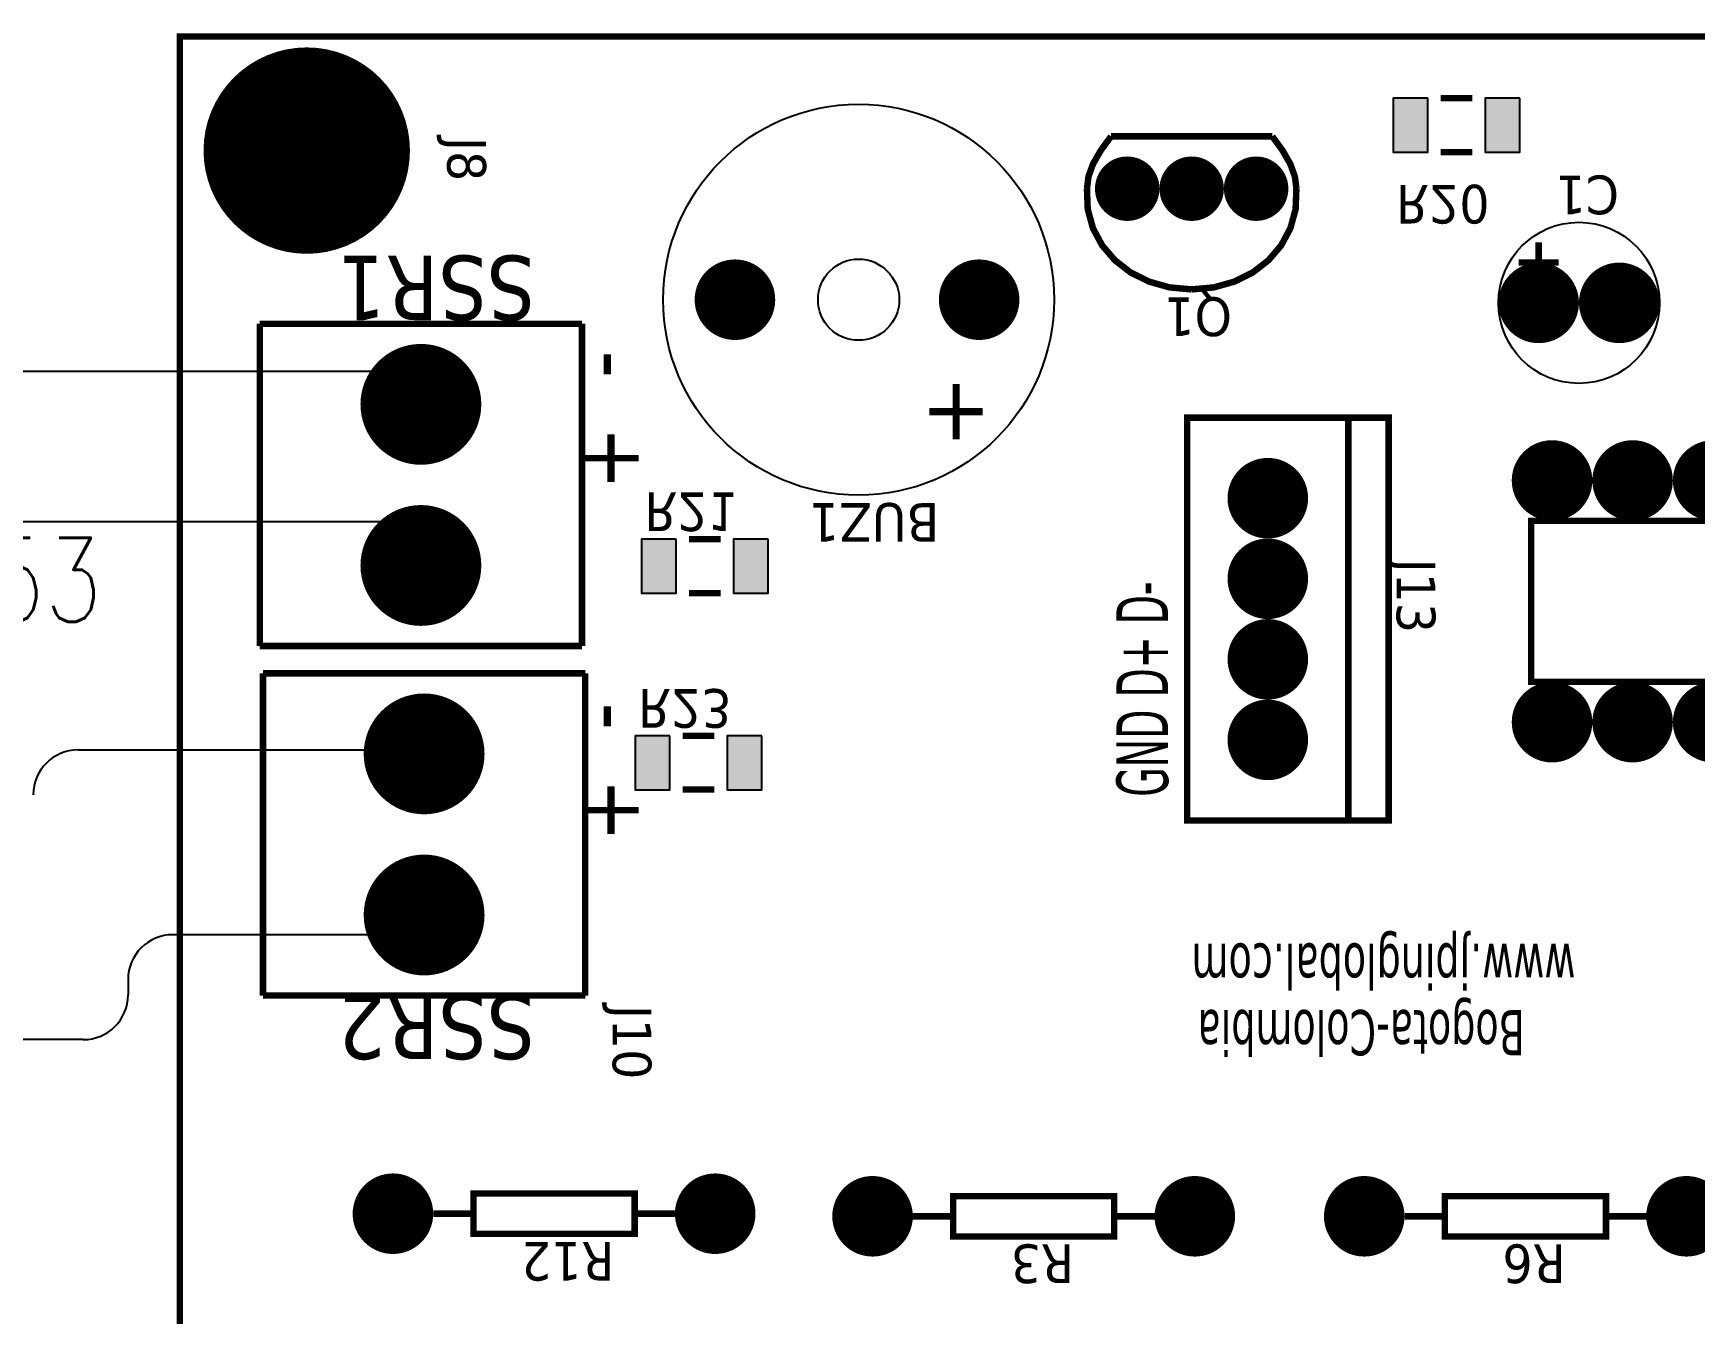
# Model space of a CAD drawing. Header units: millimetres. Extents: x 123.5 to 144.3, y 105.4 to 121.6.
# Drawn here: x 133.381 to 137.093, y 114.339 to 117.201 of the extents above; entities that cross this region are included whole.
import ezdxf
from ezdxf.enums import TextEntityAlignment as Align

# ---------------------------------------------------------------- set-up
doc = ezdxf.new("R2010")
doc.units = ezdxf.units.MM
for name, color, linetype in [('DESC', 250, 'Continuous'), ('WIREFIXED', 7, 'Continuous'), ('WIRES', 7, 'Continuous')]:
    doc.layers.add(name, color=color, linetype=linetype)
doc.styles.get("Standard").update_dxf_attribs({"font": 'tahoma.ttf'})
doc.styles.add('WD', font='romans.shx')

# ---------------------------------------------------------------- blocks, each defined once
blk = doc.blocks.new('RPAD')
blk.add_trace([(-0.5, -0.5), (-0.5, 0.5), (0.5, -0.5), (0.5, 0.5)])
blk = doc.blocks.new('EPAD')
at = {"const_width": 0.5}
blk.add_lwpolyline([(-0.25, 0, 1), (0.25, 0, 1)], format="xyb", close=True, dxfattribs=at)
blk = doc.blocks.new('tarjetavalvulas')
for points, const_width in [([(126.4425, 108.975), (130.6, 108.975), (130.6, 111.8372), (126.4425, 111.8372), (126.4425, 108.975)], 0.008), ([(126.4425, 108.975), (130.6, 108.975), (130.6, 111.8372), (126.4425, 111.8372), (126.4425, 108.975)], 0.008), ([(126.4425, 108.975), (130.6, 108.975), (130.6, 111.8372), (126.4425, 111.8372), (126.4425, 108.975)], 0.008), ([(128.8299, 110.4146), (129.0299, 110.4146), (129.0299, 110.4646), (128.8299, 110.4646), (128.8299, 110.4146)], 0.008), ([(128.8299, 110.4146), (129.0299, 110.4146), (129.0299, 110.4646), (128.8299, 110.4646), (128.8299, 110.4146)], 0.008), ([(128.8299, 110.4146), (129.0299, 110.4146), (129.0299, 110.4646), (128.8299, 110.4646), (128.8299, 110.4146)], 0.008), ([(129.4402, 110.4146), (129.6402, 110.4146), (129.6402, 110.4646), (129.4402, 110.4646), (129.4402, 110.4146)], 0.008), ([(129.4402, 110.4146), (129.6402, 110.4146), (129.6402, 110.4646), (129.4402, 110.4646), (129.4402, 110.4146)], 0.008), ([(129.4402, 110.4146), (129.6402, 110.4146), (129.6402, 110.4646), (129.4402, 110.4646), (129.4402, 110.4146)], 0.008), ([(130.0355, 110.4114), (130.2355, 110.4114), (130.2355, 110.4614), (130.0355, 110.4614), (130.0355, 110.4114)], 0.008), ([(130.0355, 110.4114), (130.2355, 110.4114), (130.2355, 110.4614), (130.0355, 110.4614), (130.0355, 110.4114)], 0.008), ([(130.0355, 110.4114), (130.2355, 110.4114), (130.2355, 110.4614), (130.0355, 110.4614), (130.0355, 110.4114)], 0.008), ([(128.7799, 110.4396), (128.8299, 110.4396)], 0.008), ([(128.7799, 110.4396), (128.8299, 110.4396)], 0.008), ([(128.7799, 110.4396), (128.8299, 110.4396)], 0.008), ([(129.0299, 110.4396), (129.0799, 110.4396)], 0.008), ([(129.0299, 110.4396), (129.0799, 110.4396)], 0.008), ([(129.0299, 110.4396), (129.0799, 110.4396)], 0.008), ([(129.3902, 110.4396), (129.4402, 110.4396)], 0.008), ([(129.3902, 110.4396), (129.4402, 110.4396)], 0.008), ([(129.3902, 110.4396), (129.4402, 110.4396)], 0.008), ([(129.6402, 110.4396), (129.6902, 110.4396)], 0.008), ([(129.6402, 110.4396), (129.6902, 110.4396)], 0.008), ([(129.6402, 110.4396), (129.6902, 110.4396)], 0.008), ([(129.9855, 110.4364), (130.0355, 110.4364)], 0.008), ([(129.9855, 110.4364), (130.0355, 110.4364)], 0.008), ([(129.9855, 110.4364), (130.0355, 110.4364)], 0.008), ([(130.2355, 110.4364), (130.2855, 110.4364)], 0.008), ([(130.2355, 110.4364), (130.2855, 110.4364)], 0.008), ([(130.2355, 110.4364), (130.2855, 110.4364)], 0.008), ([(130.4968, 110.1656), (130.0968, 110.1656)], 0.008), ([(130.0968, 110.1656), (130.0968, 109.7656)], 0.008), ([(130.4968, 110.1656), (130.0968, 110.1656)], 0.008), ([(130.0968, 110.1656), (130.0968, 109.7656)], 0.008), ([(130.4968, 110.1656), (130.0968, 110.1656)], 0.008), ([(130.0968, 110.1656), (130.0968, 109.7656)], 0.008), ([(130.4968, 110.1656), (130.4968, 109.7656)], 0.008), ([(130.4968, 110.1656), (130.4968, 109.7656)], 0.008), ([(130.4968, 110.1656), (130.4968, 109.7656)], 0.008), ([(129.0996, 109.4482), (129.3496, 109.4482), (129.3496, 109.9482), (129.0996, 109.9482), (129.0996, 109.4482)], 0.008), ([(129.0996, 109.4482), (129.3496, 109.4482), (129.3496, 109.9482), (129.0996, 109.9482), (129.0996, 109.4482)], 0.008), ([(129.0996, 109.4482), (129.3496, 109.4482), (129.3496, 109.9482), (129.0996, 109.9482), (129.0996, 109.4482)], 0.008), ([(129.1496, 109.4482), (129.1496, 109.9482)], 0.008), ([(129.1496, 109.4482), (129.1496, 109.9482)], 0.008), ([(129.1496, 109.4482), (129.1496, 109.9482)], 0.008), ([(129.9366, 109.91), (129.976, 109.91)], 0.00787), ([(129.9366, 109.91), (129.976, 109.91)], 0.00787), ([(129.9366, 109.91), (129.976, 109.91)], 0.00787), ([(129.9366, 109.8431), (129.976, 109.8431)], 0.00787), ([(129.9366, 109.8431), (129.976, 109.8431)], 0.00787), ([(129.9366, 109.8431), (129.976, 109.8431)], 0.00787), ([(127.5726, 109.5762), (128.9226, 109.5762), (128.9226, 109.7762), (127.5726, 109.7762)], 0.008), ([(127.5726, 109.5762), (128.9226, 109.5762), (128.9226, 109.7762), (127.5726, 109.7762)], 0.008), ([(127.5726, 109.5762), (128.9226, 109.5762), (128.9226, 109.7762), (127.5726, 109.7762)], 0.008), ([(130.4968, 109.7656), (130.0968, 109.7656)], 0.008), ([(130.4968, 109.7656), (130.0968, 109.7656)], 0.008), ([(130.4968, 109.7656), (130.0968, 109.7656)], 0.008), ([(130.1008, 109.7317), (130.5008, 109.7317)], 0.008), ([(130.1008, 109.3317), (130.1008, 109.7317)], 0.008), ([(130.1008, 109.7317), (130.5008, 109.7317)], 0.008), ([(130.1008, 109.3317), (130.1008, 109.7317)], 0.008), ([(130.1008, 109.7317), (130.5008, 109.7317)], 0.008), ([(130.1008, 109.3317), (130.1008, 109.7317)], 0.008), ([(130.5008, 109.3317), (130.5008, 109.7317)], 0.008), ([(130.5008, 109.3317), (130.5008, 109.7317)], 0.008), ([(130.5008, 109.3317), (130.5008, 109.7317)], 0.008), ([(129.9287, 109.666), (129.9681, 109.666)], 0.00787), ([(129.9287, 109.666), (129.9681, 109.666)], 0.00787), ([(129.9287, 109.666), (129.9681, 109.666)], 0.00787), ([(129.9287, 109.599), (129.9681, 109.599)], 0.00787), ([(129.9287, 109.599), (129.9681, 109.599)], 0.00787), ([(129.9287, 109.599), (129.9681, 109.599)], 0.00787), ([(130.1008, 109.3317), (130.5008, 109.3317)], 0.008), ([(130.1008, 109.3317), (130.5008, 109.3317)], 0.008), ([(130.1008, 109.3317), (130.5008, 109.3317)], 0.008), ([(128.9134, 109.2307), (128.9134, 109.2807)], 0.008), ([(128.9134, 109.2307), (128.9134, 109.2807)], 0.008), ([(128.9134, 109.2307), (128.9134, 109.2807)], 0.008), ([(129.2141, 109.164), (129.2151, 109.1895), (129.2216, 109.2132), (129.233, 109.2344), (129.2487, 109.2528), (129.2683, 109.268), (129.291, 109.2793), (129.3165, 109.2865), (129.3441, 109.289)], 0.008), ([(129.2141, 109.164), (129.2151, 109.1895), (129.2216, 109.2132), (129.233, 109.2344), (129.2487, 109.2528), (129.2683, 109.268), (129.291, 109.2793), (129.3165, 109.2865), (129.3441, 109.289)], 0.008), ([(129.2141, 109.164), (129.2151, 109.1895), (129.2216, 109.2132), (129.233, 109.2344), (129.2487, 109.2528), (129.2683, 109.268), (129.291, 109.2793), (129.3165, 109.2865), (129.3441, 109.289)], 0.008), ([(129.4741, 109.164), (129.4731, 109.1895), (129.4666, 109.2132), (129.4552, 109.2344), (129.4394, 109.2528), (129.4199, 109.268), (129.3971, 109.2793), (129.3717, 109.2865), (129.3441, 109.289)], 0.008), ([(129.4741, 109.164), (129.4731, 109.1895), (129.4666, 109.2132), (129.4552, 109.2344), (129.4394, 109.2528), (129.4199, 109.268), (129.3971, 109.2793), (129.3717, 109.2865), (129.3441, 109.289)], 0.008), ([(129.4741, 109.164), (129.4731, 109.1895), (129.4666, 109.2132), (129.4552, 109.2344), (129.4394, 109.2528), (129.4199, 109.268), (129.3971, 109.2793), (129.3717, 109.2865), (129.3441, 109.289)], 0.008), ([(128.9384, 109.2557), (128.8884, 109.2557)], 0.008), ([(128.9384, 109.2557), (128.8884, 109.2557)], 0.008), ([(128.9384, 109.2557), (128.8884, 109.2557)], 0.008), ([(129.2141, 109.164), (129.216, 109.1489), (129.2216, 109.1334), (129.231, 109.1169), (129.2441, 109.099)], 0.008), ([(129.2141, 109.164), (129.216, 109.1489), (129.2216, 109.1334), (129.231, 109.1169), (129.2441, 109.099)], 0.008), ([(129.2141, 109.164), (129.216, 109.1489), (129.2216, 109.1334), (129.231, 109.1169), (129.2441, 109.099)], 0.008), ([(129.4741, 109.164), (129.4722, 109.1489), (129.4666, 109.1334), (129.4572, 109.1169), (129.4441, 109.099)], 0.008), ([(129.4741, 109.164), (129.4722, 109.1489), (129.4666, 109.1334), (129.4572, 109.1169), (129.4441, 109.099)], 0.008), ([(129.4741, 109.164), (129.4722, 109.1489), (129.4666, 109.1334), (129.4572, 109.1169), (129.4441, 109.099)], 0.008), ([(128.9957, 109.1187), (129.035, 109.1187)], 0.00787), ([(128.9957, 109.1187), (129.035, 109.1187)], 0.00787), ([(128.9957, 109.1187), (129.035, 109.1187)], 0.00787), ([(129.2441, 109.099), (129.4441, 109.099)], 0.008), ([(129.2441, 109.099), (129.4441, 109.099)], 0.008), ([(129.2441, 109.099), (129.4441, 109.099)], 0.008), ([(128.9957, 109.0518), (129.035, 109.0518)], 0.00787), ([(128.9957, 109.0518), (129.035, 109.0518)], 0.00787), ([(128.9957, 109.0518), (129.035, 109.0518)], 0.00787)]:
    blk.add_lwpolyline(points, dxfattribs=dict(const_width=const_width))
for points in [[(129.8777, 109.8431), (129.9207, 109.8431), (129.9207, 109.9101), (129.8777, 109.9101), (129.8777, 109.8431)], [(129.9919, 109.8431), (130.0349, 109.8431), (130.0349, 109.9101), (129.9919, 109.9101), (129.9919, 109.8431)], [(129.8698, 109.599), (129.9128, 109.599), (129.9128, 109.666), (129.8698, 109.666), (129.8698, 109.599)], [(129.984, 109.599), (130.027, 109.599), (130.027, 109.666), (129.984, 109.666), (129.984, 109.599)], [(128.9368, 109.0517), (128.9798, 109.0517), (128.9798, 109.1187), (128.9368, 109.1187), (128.9368, 109.0517)], [(129.0509, 109.0517), (129.0939, 109.0517), (129.0939, 109.1187), (129.0509, 109.1187), (129.0509, 109.0517)]]:
    blk.add_lwpolyline(points, close=True)
for centre, radius in [((128.7299, 110.4396), 0.025), ((129.1299, 110.4396), 0.025), ((129.3402, 110.4396), 0.025), ((129.7402, 110.4396), 0.025), ((129.9355, 110.4364), 0.025), ((130.3355, 110.4364), 0.025), ((130.2968, 110.0656), 0.03), ((130.2968, 109.8656), 0.03), ((129.2496, 109.8482), 0.01), ((128.7968, 109.8262), 0.01), ((128.8968, 109.8262), 0.01), ((129.2496, 109.7482), 0.01), ((129.2496, 109.6482), 0.01), ((130.3008, 109.6317), 0.03), ((129.2496, 109.5482), 0.01), ((128.7968, 109.5262), 0.01), ((128.8968, 109.5262), 0.01), ((129.7575, 109.3018), 0.2426), ((129.7575, 109.3018), 0.2426), ((129.7575, 109.3018), 0.2426), ((130.3008, 109.4317), 0.03), ((128.8634, 109.3057), 0.1), ((128.8634, 109.3057), 0.1), ((128.8634, 109.3057), 0.1), ((129.7575, 109.3018), 0.0504), ((129.7575, 109.3018), 0.0504), ((129.7575, 109.3018), 0.0504), ((128.8134, 109.3057), 0.025), ((128.9134, 109.3057), 0.025), ((129.6079, 109.3018), 0.01), ((129.911, 109.3018), 0.01), ((129.2641, 109.164), 0.025), ((129.3441, 109.164), 0.025), ((129.4241, 109.164), 0.025), ((130.4425, 109.1167), 0.01)]:
    blk.add_circle(centre, radius)
for p, xscale, yscale in [((128.7299, 110.4396), 0.1, 0.1), ((128.7299, 110.4396), 0.08, 0.08), ((129.1299, 110.4396), 0.1, 0.1), ((129.1299, 110.4396), 0.08, 0.08), ((129.3402, 110.4396), 0.1, 0.1), ((129.3402, 110.4396), 0.08, 0.08), ((129.7402, 110.4396), 0.1, 0.1), ((129.7402, 110.4396), 0.08, 0.08), ((129.9355, 110.4364), 0.1, 0.1), ((130.3355, 110.4364), 0.1, 0.1), ((129.9355, 110.4364), 0.08, 0.08), ((130.3355, 110.4364), 0.08, 0.08), ((130.2968, 110.0656), 0.15, 0.15), ((130.2968, 110.0656), 0.12, 0.12), ((130.2968, 109.8656), 0.15, 0.15), ((130.2968, 109.8656), 0.12, 0.12), ((129.2496, 109.8482), 0.1, 0.1), ((129.2496, 109.8482), 0.08, 0.08), ((128.6968, 109.8262), 0.1, 0.1), ((128.6968, 109.8262), 0.08, 0.08), ((128.7968, 109.8262), 0.1, 0.1), ((128.7968, 109.8262), 0.08, 0.08), ((128.8968, 109.8262), 0.1, 0.1), ((128.8968, 109.8262), 0.08, 0.08), ((129.2496, 109.7482), 0.1, 0.1), ((129.2496, 109.7482), 0.08, 0.08), ((129.2496, 109.6482), 0.1, 0.1), ((130.3008, 109.6317), 0.15, 0.15), ((129.2496, 109.6482), 0.08, 0.08), ((130.3008, 109.6317), 0.12, 0.12), ((129.2496, 109.5482), 0.1, 0.1), ((128.6968, 109.5262), 0.1, 0.1), ((128.7968, 109.5262), 0.1, 0.1), ((128.8968, 109.5262), 0.1, 0.1), ((129.2496, 109.5482), 0.08, 0.08), ((128.6968, 109.5262), 0.08, 0.08), ((128.7968, 109.5262), 0.08, 0.08), ((128.8968, 109.5262), 0.08, 0.08), ((130.3008, 109.4317), 0.15, 0.15), ((130.3008, 109.4317), 0.12, 0.12), ((128.8134, 109.3057), 0.1, 0.1), ((128.8134, 109.3057), 0.08, 0.08), ((128.9134, 109.3057), 0.1, 0.1), ((128.9134, 109.3057), 0.08, 0.08), ((129.6079, 109.3018), 0.1, 0.1), ((129.911, 109.3018), 0.1, 0.1), ((129.6079, 109.3018), 0.08, 0.08), ((129.911, 109.3018), 0.08, 0.08), ((130.4425, 109.1167), 0.25622, 0.25622), ((130.4425, 109.1167), 0.23622, 0.23622), ((129.2641, 109.164), 0.08, 0.08), ((129.3441, 109.164), 0.08, 0.08), ((129.4241, 109.164), 0.08, 0.08), ((129.2641, 109.164), 0.06, 0.06), ((129.3441, 109.164), 0.06, 0.06), ((129.4241, 109.164), 0.06, 0.06)]:
    blk.add_blockref('EPAD', p, dxfattribs=dict(xscale=xscale, yscale=yscale))
at = {"xscale": 0.043, "yscale": 0.067, "rotation": 180}
for p in [(129.8992, 109.8766), (130.0134, 109.8766), (129.8913, 109.6325), (130.0055, 109.6325), (128.9583, 109.0852), (129.0724, 109.0852)]:
    blk.add_blockref('RPAD', p, dxfattribs=at)
for s, height, width, p in [('R6', 0.048, 1.041667, (128.8799, 110.4746)), ('R6', 0.048, 1.041667, (128.8799, 110.4746)), ('R6', 0.048, 1.041667, (128.8799, 110.4746)), ('R3', 0.048, 1.041667, (129.4902, 110.4746)), ('R3', 0.048, 1.041667, (129.4902, 110.4746)), ('R3', 0.048, 1.041667, (129.4902, 110.4746)), ('R12', 0.048, 1.041667, (130.0605, 110.4714)), ('R12', 0.048, 1.041667, (130.0605, 110.4714)), ('R12', 0.048, 1.041667, (130.0605, 110.4714)), ('Bogota-Colombia', 0.056, 0.714286, (128.9307, 110.1837)), ('Bogota-Colombia', 0.056, 0.714286, (128.9307, 110.1837)), ('Bogota-Colombia', 0.056, 0.714286, (128.9307, 110.1837)), ('www.jpinglobal.com', 0.056, 0.714286, (128.8677, 110.101)), ('www.jpinglobal.com', 0.056, 0.714286, (128.8677, 110.101)), ('www.jpinglobal.com', 0.056, 0.714286, (128.8677, 110.101)), ('BUZ1', 0.048, 1.041667, (129.6575, 109.5543)), ('BUZ1', 0.048, 1.041667, (129.6575, 109.5543)), ('BUZ1', 0.048, 1.041667, (129.6575, 109.5543)), ('+', 0.08, 1.125, (129.5921, 109.4063)), ('+', 0.08, 1.125, (129.5921, 109.4063)), ('+', 0.08, 1.125, (129.5921, 109.4063)), ('Q1', 0.048, 1.041667, (129.2941, 109.299)), ('Q1', 0.048, 1.041667, (129.2941, 109.299)), ('Q1', 0.048, 1.041667, (129.2941, 109.299)), ('C1', 0.048, 1.041667, (128.8137, 109.1477)), ('C1', 0.048, 1.041667, (128.8137, 109.1477)), ('C1', 0.048, 1.041667, (128.8137, 109.1477))]:
    blk.add_text(s, height=height, dxfattribs=dict(width=width)).set_placement(p)
for s, height, rotation, width, p in [('J10', 0.048, 90, 1.041667, (130.0627, 110.1772)), ('J10', 0.048, 90, 1.041667, (130.0627, 110.1772)), ('J10', 0.048, 90, 1.041667, (130.0627, 110.1772)), ('GND D+ D-', 0.064, 270, 0.625, (129.3735, 109.9188)), ('GND D+ D-', 0.064, 270, 0.625, (129.3735, 109.9188)), ('GND D+ D-', 0.064, 270, 0.625, (129.3735, 109.9188)), ('J13', 0.048, 90, 1.041667, (129.0896, 109.6232)), ('J13', 0.048, 90, 1.041667, (129.0896, 109.6232)), ('J13', 0.048, 90, 1.041667, (129.0896, 109.6232)), ('J8', 0.048, 90, 1.041667, (130.268, 109.0998)), ('J8', 0.048, 90, 1.041667, (130.268, 109.0998)), ('J8', 0.048, 90, 1.041667, (130.268, 109.0998))]:
    blk.add_text(s, height=height, rotation=rotation, dxfattribs=dict(width=width)).set_placement(p)
for s, p in [('SSR2', (130.1591, 110.1645)), ('SSR2', (130.1591, 110.1645)), ('SSR2', (130.1591, 110.1645)), ('SSR1', (130.1591, 109.2472)), ('SSR1', (130.1591, 109.2472)), ('SSR1', (130.1591, 109.2472))]:
    blk.add_text(s, height=0.08).set_placement(p)
for p in [(130.0994, 109.8018), (130.0994, 109.8018), (130.0994, 109.8018), (130.0994, 109.3648), (130.0994, 109.3648), (130.0994, 109.3648)]:
    blk.add_text('-  +', height=0.08, rotation=90).set_placement(p)
at = {"text_generation_flag": 2, "width": 1.041667}
for s, p in [('R23', (130.0313, 109.7852)), ('R23', (130.0313, 109.7852)), ('R23', (130.0313, 109.7852)), ('R21', (130.0234, 109.5411)), ('R21', (130.0234, 109.5411)), ('R21', (130.0234, 109.5411)), ('R20', (129.0904, 109.1592)), ('R20', (129.0904, 109.1592)), ('R20', (129.0904, 109.1592))]:
    blk.add_text(s, height=0.048, dxfattribs=at).set_placement(p)
blk = doc.blocks.new('WD_WNH')
at = {"linetype": 'Continuous', "style": 'WD', "width": 0.8}
blk.add_attdef('WIRENO', text='', height=0.125, dxfattribs=at).set_placement((0, 0.0625), align=Align.CENTER)
at = {"style": 'WD', "flags": 1}
for tag, p in [('W01USER', (0, 0.0781)), ('W02USER', (0, 0.0703)), ('W03USER', (0, 0.0625)), ('W04USER', (0, 0.0547)), ('W05USER', (0, 0.0469)), ('W06USER', (0, 0.0391)), ('W07USER', (0, 0.0312)), ('W08USER', (0, 0.0234)), ('W09USER', (0, 0.0156)), ('W10USER', (0, 0.0078))]:
    blk.add_attdef(tag, text='', height=0.005, dxfattribs=at).set_placement(p, align=Align.CENTER)

msp = doc.modelspace()

# ---------------------------------------------------------------- linework, layer by layer
at = {"layer": 'WIRES'}
for p, q in [((132.9075, 116.4458), (134.2903, 116.4458)), ((133.219, 116.1097), (134.2404, 116.1097)), ((134.2404, 116.1097), (134.2404, 116.0723)), ((133.4807, 115.5993), (134.2903, 115.5993)), ((134.2228, 115.1865), (133.6925, 115.1865)), ((133.5925, 115.0865), (133.5925, 115.052)), ((133.4925, 114.952), (132.2246, 114.952))]:
    msp.add_line(p, q, dxfattribs=at)
for centre, start, end in [((133.4807, 115.4993), 90, 180), ((133.6925, 115.0865), 90, 180), ((133.4925, 115.052), 270, 0)]:
    msp.add_arc(centre, 0.1, start, end, dxfattribs=at)

# ---------------------------------------------------------------- block references
at = {"layer": 'DESC', "xscale": 1.8, "yscale": 1.8, "zscale": 1.8, "rotation": 180}
msp.add_blockref('tarjetavalvulas', (368.7882, 313.3486), dxfattribs=at)
at = {"layer": 'WIREFIXED'}
ref = msp.add_blockref('WD_WNH', (133.3884, 115.6825), dxfattribs=dict(at, xscale=1.5, yscale=1.5, zscale=1.5))
ref.add_attrib('WIRENOF', '53', dxfattribs={"linetype": 'Continuous', "height": 0.1875, "style": 'WD', "width": 0.8}).set_placement((133.4062, 115.8296), align=Align.BOTTOM_CENTER)

doc.saveas('drawing.dxf')
